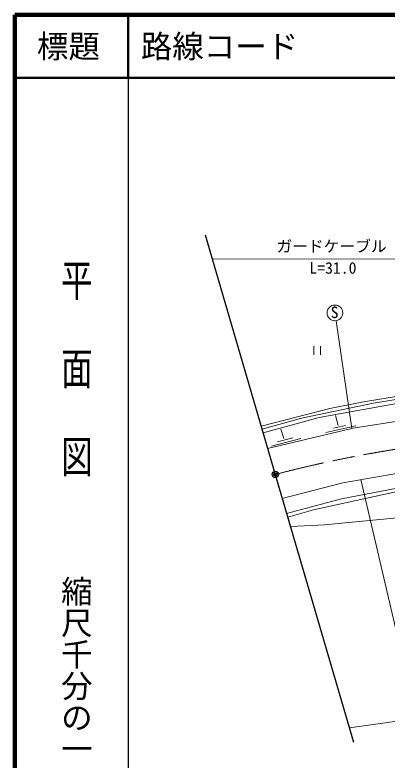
# Model space of a CAD drawing. Units: millimetres, scale not verified. Extents: x 40000 to 680000, y 20000 to 380000.
# Drawn here: x 40000 to 99117, y 261713 to 380000 of the extents above; entities that cross this region are included whole.
import ezdxf
from ezdxf.enums import TextEntityAlignment as Align

# ---------------------------------------------------------------- set-up
doc = ezdxf.new("R2010")
doc.units = ezdxf.units.MM
doc.header["$LTSCALE"] = 1000
doc.header["$PDMODE"] = 32
doc.header["$PDSIZE"] = 500
doc.linetypes.add('CHAIN', pattern=[18.5, 12, -1.5, 3.5, -1.5])
for name, color, linetype, lineweight in [('M-BGD', 7, 'Continuous', 13), ('M-BMK', 2, 'CHAIN', 13), ('M-BMK-SRVR', 3, 'Continuous', 25), ('M-STR-HTXT', 7, 'Continuous', 13), ('M-TTL', 2, 'Continuous', 140), ('M-TTL-BAND', 7, 'Continuous', 25), ('M-TTL-LINE', 7, 'Continuous', 50)]:
    doc.layers.add(name, color=color, linetype=linetype, lineweight=lineweight)
doc.layers.add('M-OTRS', color=6, linetype='Continuous')
doc.layers.add('M-TTL-TXT', color=7, linetype='Continuous')
doc.styles.add('@ＭＳ ゴシック', font='')
doc.styles.add('ＭＳ ゴシック', font='')
doc.styles.get('@ＭＳ ゴシック').set_extended_font_data('@MS Gothic')
doc.styles.get('ＭＳ ゴシック').set_extended_font_data('MS Gothic')

msp = doc.modelspace()

# ---------------------------------------------------------------- linework, layer by layer
at = {"layer": 'M-BGD'}
for p, q in [((91008, 331461), (93541, 314339)), ((87466, 327437), (87466, 326037)), ((88516, 326037), (88516, 327437)), ((102896, 319800), (95107, 318530)), ((104166, 319546), (96970, 318361)), ((96970, 318361), (85540, 315990)), ((88334, 316075), (104674, 319038)), ((95107, 318530), (90027, 317514)), ((90027, 317514), (79104, 314741)), ((85540, 315990), (79253, 314230)), ((79427, 313638), (88334, 316075)), ((91329, 314805), (90908, 316396)), ((93752, 314382), (104674, 316160)), ((89363, 313728), (94173, 314793)), ((90615, 314395), (92534, 314828)), ((93329, 314297), (80143, 311189)), ((82732, 312748), (82264, 314234)), ((93329, 314297), (93752, 314382)), ((80734, 311555), (85435, 312748)), ((81725, 312222), (84148, 312865)), ((92059, 305746), (107468, 308370)), ((82468, 303244), (92059, 305746)), ((94938, 306254), (105154, 262423)), ((100526, 304306), (87402, 301428)), ((102134, 305153), (91890, 303206)), ((91890, 303206), (83161, 300878)), ((87402, 301428), (83333, 300288)), ((89180, 299057), (111363, 301174)), ((83766, 298811), (89180, 299057))]:
    msp.add_line(p, q, dxfattribs=at)
msp.add_circle((90828, 332698), 1250, dxfattribs=at)
at = {"layer": 'M-BMK'}
msp.add_arc((131236, 116095), 197370, 75.49855, 104.6399, dxfattribs=at)
at = {"layer": 'M-BMK-SRVR'}
for p, q in [((70215, 345116), (81352, 307057)), ((81352, 307057), (93784, 264576))]:
    msp.add_line(p, q, dxfattribs=at)
msp.add_circle((81352, 307057), 500, dxfattribs=at)
msp.add_point((81352, 307057), dxfattribs=at)
at = {"layer": 'M-OTRS'}
msp.add_point((81352, 307057), dxfattribs=at)
at = {"layer": 'M-STR-HTXT'}
for p, q in [((71316, 341306), (116611, 341227)), ((131683, 272387), (93130, 266811))]:
    msp.add_line(p, q, dxfattribs=at)
at = {"layer": 'M-TTL'}
for p, q in [((40000, 380000), (40000, 20000)), ((680000, 380000), (40000, 380000))]:
    msp.add_line(p, q, dxfattribs=at)
at = {"layer": 'M-TTL-BAND'}
msp.add_line((58000, 370000), (58000, 20000), dxfattribs=at)
at = {"layer": 'M-TTL-LINE'}
for p, q in [((58000, 380000), (58000, 370000)), ((40000, 370000), (680000, 370000))]:
    msp.add_line(p, q, dxfattribs=at)

# ---------------------------------------------------------------- texts
at = {"layer": 'M-BGD', "style": 'ＭＳ ゴシック'}
msp.add_text('S', height=1833, dxfattribs=at).set_placement((90149, 331325), align=Align.BOTTOM_LEFT)
at = {"layer": 'M-STR-HTXT', "style": 'ＭＳ ゴシック'}
for s, p in [('ガードケーブル', (81545, 341808)), ('L=31.0', (86770, 338369))]:
    msp.add_text(s, height=1833, dxfattribs=at).set_placement(p, align=Align.BOTTOM_LEFT)
at = {"layer": 'M-TTL-BAND', "style": '@ＭＳ ゴシック', "width": 1.4}
msp.add_text('平  面  図', height=3666, rotation=270, dxfattribs=at).set_placement((49777, 306475), align=Align.MIDDLE_RIGHT)
at = {"layer": 'M-TTL-BAND', "style": '@ＭＳ ゴシック'}
msp.add_text('縮尺千分の一', height=3666, rotation=270, dxfattribs=at).set_placement((49777, 261030), align=Align.MIDDLE_RIGHT)
at = {"layer": 'M-TTL-TXT', "style": 'ＭＳ ゴシック'}
msp.add_text('標題', height=3666, dxfattribs=at).set_placement((48500, 375000), align=Align.MIDDLE_CENTER)
msp.add_text('路線コード', height=3666, dxfattribs=at).set_placement((60000, 375000), align=Align.MIDDLE_LEFT)

doc.saveas('drawing.dxf')
